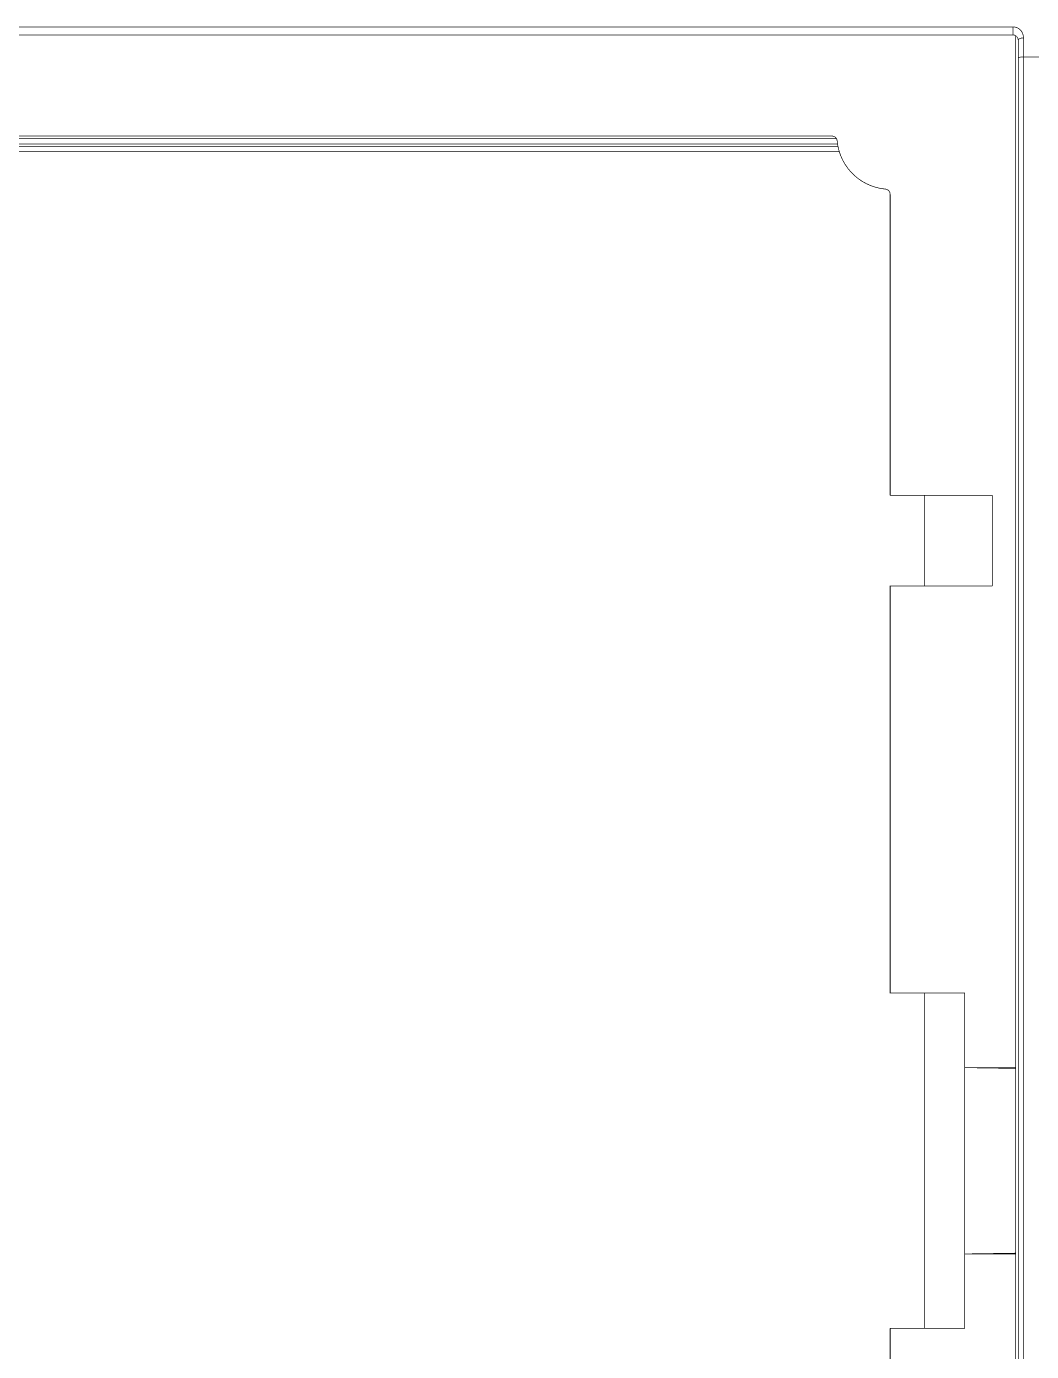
# Model space of a CAD drawing. Header units: inches. Extents: x 0 to 35.2, y -0.7 to 15.9.
# Drawn here: x 15.109 to 15.852, y 12.459 to 13.439 of the extents above; entities that cross this region are included whole.
import ezdxf

# ---------------------------------------------------------------- set-up
doc = ezdxf.new("R2010")
doc.units = ezdxf.units.IN
doc.header["$MEASUREMENT"] = 0
doc.layers.add('Dimensions', color=6, linetype='Continuous')

msp = doc.modelspace()

# ---------------------------------------------------------------- linework, layer by layer
at = {"layer": 'Dimensions'}
for points in [[(12.49938, 13.43892, 0.0005, 0.0005, 0), (15.83851, 13.43892, 0.0005, 0.0005, 0)], [(15.83851, 13.43294, 0.0005, 0.0005, 0), (15.83851, 13.43892, 0.0005, 0.0005, 0)], [(15.83851, 13.43892, 0.0005, 0.0005, -0.256744), (15.84505, 13.43531, 0.0005, 0.0005, 0)], [(15.84506, 13.43531, 0.0005, 0.0005, -0.125539), (15.84639, 13.43072, 0.0005, 0.0005, 0)], [(12.49938, 13.43294, 0.0005, 0.0005, 0), (15.83851, 13.43294, 0.0005, 0.0005, 0)], [(15.83851, 13.43294, 0.0005, 0.0005, -0.414896), (15.84245, 13.429, 0.0005, 0.0005, 0)], [(15.84048, 11.76811, 0.0005, 0.0005, 0), (15.84048, 13.43241, 0.0005, 0.0005, 0)], [(15.84245, 13.429, 0.0005, 0.0005, -0.244456), (15.8432, 13.43001, 0.0005, 0.0005, 0)], [(15.84245, 13.41555, 0.0005, 0.0005, 0), (15.84245, 13.429, 0.0005, 0.0005, 0)], [(15.8432, 13.43001, 0.0005, 0.0005, -0.054122), (15.84408, 13.4304, 0.0005, 0.0005, 0)], [(15.84408, 13.4304, 0.0005, 0.0005, -0.048375), (15.84517, 13.43063, 0.0005, 0.0005, 0)], [(15.84517, 13.43063, 0.0005, 0.0005, -0.017719), (15.84639, 13.43072, 0.0005, 0.0005, 0)], [(15.84639, 13.41671, 0.0005, 0.0005, 0), (15.84639, 13.43072, 0.0005, 0.0005, 0)], [(15.84245, 13.41555, 0.0005, 0.0005, 0), (15.84253, 13.41578, 0.0005, 0.0005, 0)], [(15.84245, 11.78497, 0.0005, 0.0005, 0), (15.84245, 13.41555, 0.0005, 0.0005, 0)], [(15.84253, 13.41578, 0.0005, 0.0005, 0), (15.84275, 13.41599, 0.0005, 0.0005, 0)], [(15.84275, 13.41599, 0.0005, 0.0005, 0), (15.84311, 13.4162, 0.0005, 0.0005, 0)], [(15.84311, 13.4162, 0.0005, 0.0005, 0), (15.8436, 13.41637, 0.0005, 0.0005, 0)], [(15.8436, 13.41637, 0.0005, 0.0005, 0), (15.8442, 13.41652, 0.0005, 0.0005, 0)], [(15.8442, 13.41652, 0.0005, 0.0005, 0), (15.84488, 13.41662, 0.0005, 0.0005, 0)], [(15.84488, 13.41662, 0.0005, 0.0005, 0), (15.84562, 13.41669, 0.0005, 0.0005, 0)], [(15.84562, 13.41669, 0.0005, 0.0005, 0), (15.84639, 13.41671, 0.0005, 0.0005, 0)], [(15.84639, 11.78381, 0.0005, 0.0005, 0), (15.84639, 13.41671, 0.0005, 0.0005, 0)], [(15.84639, 13.41671, 0.0005, 0.0005, 0), (15.8582, 13.41671, 0.0005, 0.0005, 0)], [(14.853, 13.35813, 0.0005, 0.0005, 0), (15.70456, 13.35813, 0.0005, 0.0005, 0)], [(15.70456, 13.35813, 0.0005, 0.0005, -0.387795), (15.70848, 13.35455, 0.0005, 0.0005, 0)], [(14.85123, 13.35065, 0.0005, 0.0005, 0), (15.70904, 13.35065, 0.0005, 0.0005, 0)], [(14.85168, 13.35219, 0.0005, 0.0005, 0), (15.70877, 13.35219, 0.0005, 0.0005, 0)], [(14.85263, 13.35613, 0.0005, 0.0005, 0), (15.70799, 13.35613, 0.0005, 0.0005, 0)], [(15.74411, 13.31893, 0.0005, 0.0005, -0.361838), (15.70848, 13.35455, 0.0005, 0.0005, 0)], [(14.84987, 13.34671, 0.0005, 0.0005, 0), (15.71001, 13.34671, 0.0005, 0.0005, 0)], [(15.74411, 13.31893, 0.0005, 0.0005, -0.387795), (15.74769, 13.31501, 0.0005, 0.0005, 0)], [(15.74769, 13.09239, 0.0005, 0.0005, 0), (15.74769, 13.31501, 0.0005, 0.0005, 0)], [(15.74769, 13.09239, 0.0005, 0.0005, 0), (15.82321, 13.09239, 0.0005, 0.0005, 0)], [(15.77328, 13.02546, 0.0005, 0.0005, 0), (15.77328, 13.09239, 0.0005, 0.0005, 0)], [(15.82321, 13.02546, 0.0005, 0.0005, 0), (15.82321, 13.09239, 0.0005, 0.0005, 0)], [(15.74769, 12.72428, 0.0005, 0.0005, 0), (15.74769, 13.02546, 0.0005, 0.0005, 0)], [(15.74769, 13.02546, 0.0005, 0.0005, 0), (15.82321, 13.02546, 0.0005, 0.0005, 0)], [(15.74769, 12.72428, 0.0005, 0.0005, 0), (15.80281, 12.72428, 0.0005, 0.0005, 0)], [(15.77328, 12.47624, 0.0005, 0.0005, 0), (15.77328, 12.72428, 0.0005, 0.0005, 0)], [(15.80281, 12.66916, 0.0005, 0.0005, 0), (15.80281, 12.72428, 0.0005, 0.0005, 0)], [(15.80281, 12.53136, 0.0005, 0.0005, 0), (15.80281, 12.66916, 0.0005, 0.0005, 0)], [(15.80281, 12.66916, 0.0005, 0.0005, 0), (15.84048, 12.66857, 0.0005, 0.0005, 0)], [(15.80281, 12.66916, 0.0005, 0.0005, 0), (15.84048, 12.66916, 0.0005, 0.0005, 0)], [(15.80281, 12.53136, 0.0005, 0.0005, 0), (15.84048, 12.53195, 0.0005, 0.0005, 0)], [(15.80281, 12.53136, 0.0005, 0.0005, 0), (15.84048, 12.53136, 0.0005, 0.0005, 0)], [(15.80281, 12.47624, 0.0005, 0.0005, 0), (15.80281, 12.53136, 0.0005, 0.0005, 0)], [(15.74769, 12.47624, 0.0005, 0.0005, 0), (15.80281, 12.47624, 0.0005, 0.0005, 0)], [(15.74769, 12.17506, 0.0005, 0.0005, 0), (15.74769, 12.47624, 0.0005, 0.0005, 0)]]:
    msp.add_lwpolyline(points, format="xyseb", dxfattribs=at)
for points in [[(15.83839, 13.43892, 0.00025, 0.00025, 1), (15.83864, 13.43892, 0.00025, 0.00025, 1)], [(15.83839, 13.43892, 0.00025, 0.00025, 1), (15.83864, 13.43892, 0.00025, 0.00025, 1)], [(15.83839, 13.43892, 0.00025, 0.00025, 1), (15.83864, 13.43892, 0.00025, 0.00025, 1)], [(15.84493, 13.43531, 0.00025, 0.00025, 1), (15.84518, 13.43531, 0.00025, 0.00025, 1)], [(15.84493, 13.43531, 0.00025, 0.00025, 1), (15.84518, 13.43531, 0.00025, 0.00025, 1)], [(15.83839, 13.43294, 0.00025, 0.00025, 1), (15.83864, 13.43294, 0.00025, 0.00025, 1)], [(15.83839, 13.43294, 0.00025, 0.00025, 1), (15.83864, 13.43294, 0.00025, 0.00025, 1)], [(15.83839, 13.43294, 0.00025, 0.00025, 1), (15.83864, 13.43294, 0.00025, 0.00025, 1)], [(15.84036, 13.43241, 0.00025, 0.00025, 1), (15.84061, 13.43241, 0.00025, 0.00025, 1)], [(15.84233, 13.429, 0.00025, 0.00025, 1), (15.84258, 13.429, 0.00025, 0.00025, 1)], [(15.84233, 13.429, 0.00025, 0.00025, 1), (15.84258, 13.429, 0.00025, 0.00025, 1)], [(15.84233, 13.429, 0.00025, 0.00025, 1), (15.84258, 13.429, 0.00025, 0.00025, 1)], [(15.84307, 13.43001, 0.00025, 0.00025, 1), (15.84332, 13.43001, 0.00025, 0.00025, 1)], [(15.84307, 13.43001, 0.00025, 0.00025, 1), (15.84332, 13.43001, 0.00025, 0.00025, 1)], [(15.84395, 13.4304, 0.00025, 0.00025, 1), (15.8442, 13.4304, 0.00025, 0.00025, 1)], [(15.84395, 13.4304, 0.00025, 0.00025, 1), (15.8442, 13.4304, 0.00025, 0.00025, 1)], [(15.84505, 13.43063, 0.00025, 0.00025, 1), (15.8453, 13.43063, 0.00025, 0.00025, 1)], [(15.84505, 13.43063, 0.00025, 0.00025, 1), (15.8453, 13.43063, 0.00025, 0.00025, 1)], [(15.84626, 13.43072, 0.00025, 0.00025, 1), (15.84651, 13.43072, 0.00025, 0.00025, 1)], [(15.84626, 13.43072, 0.00025, 0.00025, 1), (15.84651, 13.43072, 0.00025, 0.00025, 1)], [(15.84626, 13.43072, 0.00025, 0.00025, 1), (15.84651, 13.43072, 0.00025, 0.00025, 1)], [(15.84233, 13.41555, 0.00025, 0.00025, 1), (15.84258, 13.41555, 0.00025, 0.00025, 1)], [(15.84233, 13.41555, 0.00025, 0.00025, 1), (15.84258, 13.41555, 0.00025, 0.00025, 1)], [(15.84233, 13.41555, 0.00025, 0.00025, 1), (15.84258, 13.41555, 0.00025, 0.00025, 1)], [(15.8424, 13.41578, 0.00025, 0.00025, 1), (15.84265, 13.41578, 0.00025, 0.00025, 1)], [(15.8424, 13.41578, 0.00025, 0.00025, 1), (15.84265, 13.41578, 0.00025, 0.00025, 1)], [(15.84263, 13.41599, 0.00025, 0.00025, 1), (15.84288, 13.41599, 0.00025, 0.00025, 1)], [(15.84263, 13.41599, 0.00025, 0.00025, 1), (15.84288, 13.41599, 0.00025, 0.00025, 1)], [(15.84299, 13.4162, 0.00025, 0.00025, 1), (15.84324, 13.4162, 0.00025, 0.00025, 1)], [(15.84299, 13.4162, 0.00025, 0.00025, 1), (15.84324, 13.4162, 0.00025, 0.00025, 1)], [(15.84348, 13.41637, 0.00025, 0.00025, 1), (15.84373, 13.41637, 0.00025, 0.00025, 1)], [(15.84348, 13.41637, 0.00025, 0.00025, 1), (15.84373, 13.41637, 0.00025, 0.00025, 1)], [(15.84408, 13.41652, 0.00025, 0.00025, 1), (15.84433, 13.41652, 0.00025, 0.00025, 1)], [(15.84408, 13.41652, 0.00025, 0.00025, 1), (15.84433, 13.41652, 0.00025, 0.00025, 1)], [(15.84476, 13.41662, 0.00025, 0.00025, 1), (15.84501, 13.41662, 0.00025, 0.00025, 1)], [(15.84476, 13.41662, 0.00025, 0.00025, 1), (15.84501, 13.41662, 0.00025, 0.00025, 1)], [(15.84549, 13.41669, 0.00025, 0.00025, 1), (15.84574, 13.41669, 0.00025, 0.00025, 1)], [(15.84549, 13.41669, 0.00025, 0.00025, 1), (15.84574, 13.41669, 0.00025, 0.00025, 1)], [(15.84626, 13.41671, 0.00025, 0.00025, 1), (15.84651, 13.41671, 0.00025, 0.00025, 1)], [(15.84626, 13.41671, 0.00025, 0.00025, 1), (15.84651, 13.41671, 0.00025, 0.00025, 1)], [(15.84626, 13.41671, 0.00025, 0.00025, 1), (15.84651, 13.41671, 0.00025, 0.00025, 1)], [(15.84626, 13.41671, 0.00025, 0.00025, 1), (15.84651, 13.41671, 0.00025, 0.00025, 1)], [(15.70443, 13.35813, 0.00025, 0.00025, 1), (15.70468, 13.35813, 0.00025, 0.00025, 1)], [(15.70443, 13.35813, 0.00025, 0.00025, 1), (15.70468, 13.35813, 0.00025, 0.00025, 1)], [(15.70786, 13.35613, 0.00025, 0.00025, 1), (15.70811, 13.35613, 0.00025, 0.00025, 1)], [(15.70835, 13.35455, 0.00025, 0.00025, 1), (15.70861, 13.35455, 0.00025, 0.00025, 1)], [(15.70835, 13.35455, 0.00025, 0.00025, 1), (15.7086, 13.35455, 0.00025, 0.00025, 1)], [(15.70864, 13.35219, 0.00025, 0.00025, 1), (15.70889, 13.35219, 0.00025, 0.00025, 1)], [(15.70891, 13.35065, 0.00025, 0.00025, 1), (15.70916, 13.35065, 0.00025, 0.00025, 1)], [(15.70989, 13.34671, 0.00025, 0.00025, 1), (15.71014, 13.34671, 0.00025, 0.00025, 1)], [(15.74398, 13.31893, 0.00025, 0.00025, 1), (15.74423, 13.31893, 0.00025, 0.00025, 1)], [(15.74398, 13.31893, 0.00025, 0.00025, 1), (15.74423, 13.31893, 0.00025, 0.00025, 1)], [(15.74756, 13.31501, 0.00025, 0.00025, 1), (15.74781, 13.31501, 0.00025, 0.00025, 1)], [(15.74756, 13.31501, 0.00025, 0.00025, 1), (15.74781, 13.31501, 0.00025, 0.00025, 1)], [(15.74756, 13.09239, 0.00025, 0.00025, 1), (15.74781, 13.09239, 0.00025, 0.00025, 1)], [(15.74756, 13.09239, 0.00025, 0.00025, 1), (15.74781, 13.09239, 0.00025, 0.00025, 1)], [(15.77315, 13.09239, 0.00025, 0.00025, 1), (15.7734, 13.09239, 0.00025, 0.00025, 1)], [(15.82309, 13.09239, 0.00025, 0.00025, 1), (15.82334, 13.09239, 0.00025, 0.00025, 1)], [(15.82309, 13.09239, 0.00025, 0.00025, 1), (15.82334, 13.09239, 0.00025, 0.00025, 1)], [(15.74756, 13.02546, 0.00025, 0.00025, 1), (15.74781, 13.02546, 0.00025, 0.00025, 1)], [(15.74756, 13.02546, 0.00025, 0.00025, 1), (15.74781, 13.02546, 0.00025, 0.00025, 1)], [(15.77315, 13.02546, 0.00025, 0.00025, 1), (15.7734, 13.02546, 0.00025, 0.00025, 1)], [(15.82309, 13.02546, 0.00025, 0.00025, 1), (15.82334, 13.02546, 0.00025, 0.00025, 1)], [(15.82309, 13.02546, 0.00025, 0.00025, 1), (15.82334, 13.02546, 0.00025, 0.00025, 1)], [(15.74756, 12.72428, 0.00025, 0.00025, 1), (15.74781, 12.72428, 0.00025, 0.00025, 1)], [(15.74756, 12.72428, 0.00025, 0.00025, 1), (15.74781, 12.72428, 0.00025, 0.00025, 1)], [(15.77315, 12.72428, 0.00025, 0.00025, 1), (15.7734, 12.72428, 0.00025, 0.00025, 1)], [(15.80268, 12.72428, 0.00025, 0.00025, 1), (15.80293, 12.72428, 0.00025, 0.00025, 1)], [(15.80268, 12.72428, 0.00025, 0.00025, 1), (15.80293, 12.72428, 0.00025, 0.00025, 1)], [(15.80268, 12.66916, 0.00025, 0.00025, 1), (15.80293, 12.66916, 0.00025, 0.00025, 1)], [(15.80268, 12.66916, 0.00025, 0.00025, 1), (15.80293, 12.66916, 0.00025, 0.00025, 1)], [(15.80268, 12.66916, 0.00025, 0.00025, 1), (15.80293, 12.66916, 0.00025, 0.00025, 1)], [(15.80268, 12.66916, 0.00025, 0.00025, 1), (15.80293, 12.66916, 0.00025, 0.00025, 1)], [(15.84036, 12.66916, 0.00025, 0.00025, 1), (15.84061, 12.66916, 0.00025, 0.00025, 1)], [(15.84036, 12.66857, 0.00025, 0.00025, 1), (15.84061, 12.66857, 0.00025, 0.00025, 1)], [(15.80268, 12.53136, 0.00025, 0.00025, 1), (15.80293, 12.53136, 0.00025, 0.00025, 1)], [(15.80268, 12.53136, 0.00025, 0.00025, 1), (15.80293, 12.53136, 0.00025, 0.00025, 1)], [(15.80268, 12.53136, 0.00025, 0.00025, 1), (15.80293, 12.53136, 0.00025, 0.00025, 1)], [(15.80268, 12.53136, 0.00025, 0.00025, 1), (15.80293, 12.53136, 0.00025, 0.00025, 1)], [(15.84036, 12.53195, 0.00025, 0.00025, 1), (15.84061, 12.53195, 0.00025, 0.00025, 1)], [(15.84036, 12.53136, 0.00025, 0.00025, 1), (15.84061, 12.53136, 0.00025, 0.00025, 1)], [(15.74756, 12.47624, 0.00025, 0.00025, 1), (15.74781, 12.47624, 0.00025, 0.00025, 1)], [(15.74756, 12.47624, 0.00025, 0.00025, 1), (15.74781, 12.47624, 0.00025, 0.00025, 1)], [(15.77315, 12.47624, 0.00025, 0.00025, 1), (15.7734, 12.47624, 0.00025, 0.00025, 1)], [(15.80268, 12.47624, 0.00025, 0.00025, 1), (15.80293, 12.47624, 0.00025, 0.00025, 1)], [(15.80268, 12.47624, 0.00025, 0.00025, 1), (15.80293, 12.47624, 0.00025, 0.00025, 1)]]:
    msp.add_lwpolyline(points, format="xyseb", close=True, dxfattribs=at)

doc.saveas('drawing.dxf')
